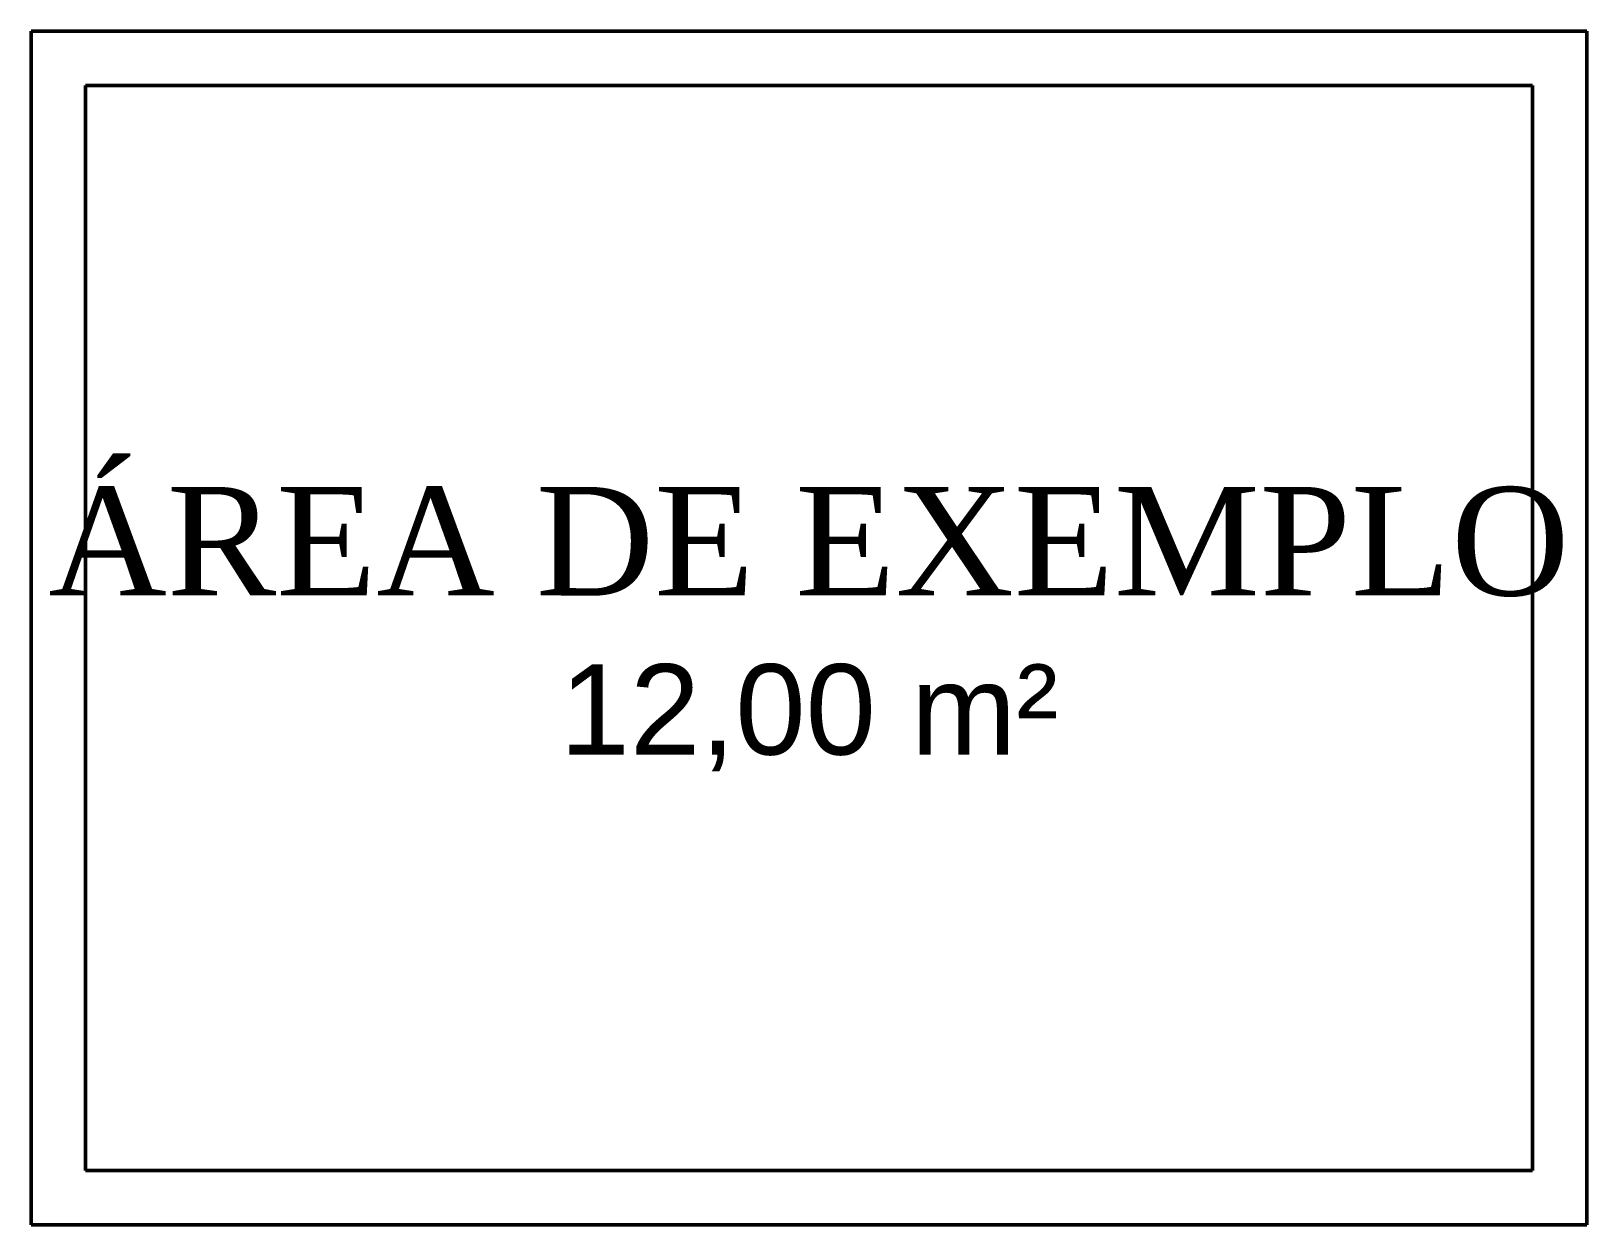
# Model space of a CAD drawing. Header units: metres. Extents: x -0.2 to 25.3, y -0.1 to 29.9.
# Drawn here: x -0.15 to 4.15, y -0.15 to 3.15 of the extents above; entities that cross this region are included whole.
import ezdxf
from ezdxf.enums import TextEntityAlignment as Align

# ---------------------------------------------------------------- set-up
doc = ezdxf.new("R2010")
doc.units = ezdxf.units.M
doc.header["$LTSCALE"] = 0.1
for name, color, linetype, lineweight in [('AMBIENTES', 8, 'Continuous', 13), ('PAREDE', 7, 'Continuous', 50), ('TEXTOS', 7, 'Continuous', 13)]:
    doc.layers.add(name, color=color, linetype=linetype, lineweight=lineweight)
doc.styles.add('COSCIP-AMBIENTE', font='times.ttf')
doc.styles.add('COSCIP-TEXTO', font='arial.ttf')

msp = doc.modelspace()

# ---------------------------------------------------------------- linework, layer by layer
at = {"layer": 'AMBIENTES'}
msp.add_lwpolyline([(4, 0), (4, 3), (0, 3), (0, 0)], close=True, dxfattribs=at)
at = {"layer": 'PAREDE'}
for p, q in [((-0.15, 2.6786), (-0.15, 3.15)), ((-0.15, 3.15), (0.3278, 3.15)), ((0.3278, 3.15), (0.8056, 3.15)), ((0.8056, 3.15), (1.2833, 3.15)), ((1.2833, 3.15), (1.7611, 3.15)), ((1.7611, 3.15), (2.2389, 3.15)), ((2.2389, 3.15), (2.7167, 3.15)), ((2.7167, 3.15), (3.1944, 3.15)), ((3.1944, 3.15), (3.6722, 3.15)), ((3.6722, 3.15), (4.15, 3.15)), ((4.15, 3.15), (4.15, 2.6786)), ((0.5, 3), (0, 3)), ((0, 3), (0, 2.5)), ((1, 3), (0.5, 3)), ((1.5, 3), (1, 3)), ((2, 3), (1.5, 3)), ((2.5, 3), (2, 3)), ((3, 3), (2.5, 3)), ((3.5, 3), (3, 3)), ((4, 3), (3.5, 3)), ((4, 2.5), (4, 3)), ((-0.15, 2.2071), (-0.15, 2.6786)), ((4.15, 2.6786), (4.15, 2.2071)), ((0, 2.5), (0, 2)), ((4, 2), (4, 2.5)), ((-0.15, 1.7357), (-0.15, 2.2071)), ((4.15, 2.2071), (4.15, 1.7357)), ((0, 2), (0, 1.5)), ((4, 1.5), (4, 2)), ((-0.15, 1.2643), (-0.15, 1.7357)), ((4.15, 1.7357), (4.15, 1.2643)), ((0, 1.5), (0, 1)), ((4, 1), (4, 1.5)), ((-0.15, 0.7929), (-0.15, 1.2643)), ((4.15, 1.2643), (4.15, 0.7929)), ((0, 1), (0, 0.5)), ((4, 0.5), (4, 1)), ((-0.15, 0.3214), (-0.15, 0.7929)), ((4.15, 0.7929), (4.15, 0.3214)), ((0, 0.5), (0, 0)), ((4, 0), (4, 0.5)), ((-0.15, -0.15), (-0.15, 0.3214)), ((4.15, 0.3214), (4.15, -0.15)), ((0, 0), (0.5, 0)), ((0.5, 0), (1, 0)), ((1, 0), (1.5, 0)), ((1.5, 0), (2, 0)), ((2, 0), (2.5, 0)), ((2.5, 0), (3, 0)), ((3, 0), (3.5, 0)), ((3.5, 0), (4, 0)), ((0.3278, -0.15), (-0.15, -0.15)), ((0.8056, -0.15), (0.3278, -0.15)), ((1.2833, -0.15), (0.8056, -0.15)), ((1.7611, -0.15), (1.2833, -0.15)), ((2.2389, -0.15), (1.7611, -0.15)), ((2.7167, -0.15), (2.2389, -0.15)), ((3.1944, -0.15), (2.7167, -0.15)), ((3.6722, -0.15), (3.1944, -0.15)), ((4.15, -0.15), (3.6722, -0.15))]:
    msp.add_line(p, q, dxfattribs=at)

# ---------------------------------------------------------------- texts
at = {"layer": 'TEXTOS'}
for s, height, style, p in [('ÁREA DE EXEMPLO', 0.3, 'COSCIP-AMBIENTE', (2, 1.74)), ('12,00 m²', 0.25, 'COSCIP-TEXTO', (2, 1.275))]:
    msp.add_text(s, height=height, dxfattribs=dict(at, style=style)).set_placement(p, align=Align.MIDDLE_CENTER)

doc.saveas('drawing.dxf')
